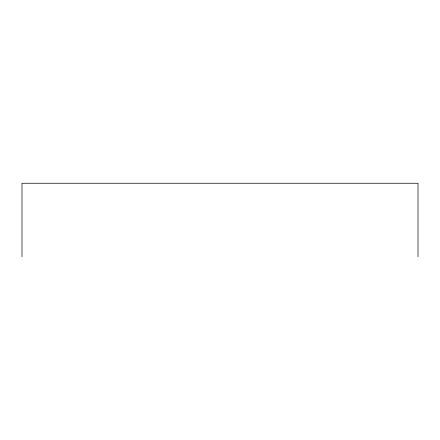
<?xml version="1.0" encoding="UTF-8"?>
<svg xmlns="http://www.w3.org/2000/svg" width="440" height="440" viewBox="0 0 440 440"><rect width="100%" height="100%" fill="white"/><g stroke="black" fill="none" stroke-linecap="round" stroke-linejoin="round"><path stroke-width="0.66" d="M418 256.746L418 183.255L22 183.255L22 256.746"/></g></svg>
